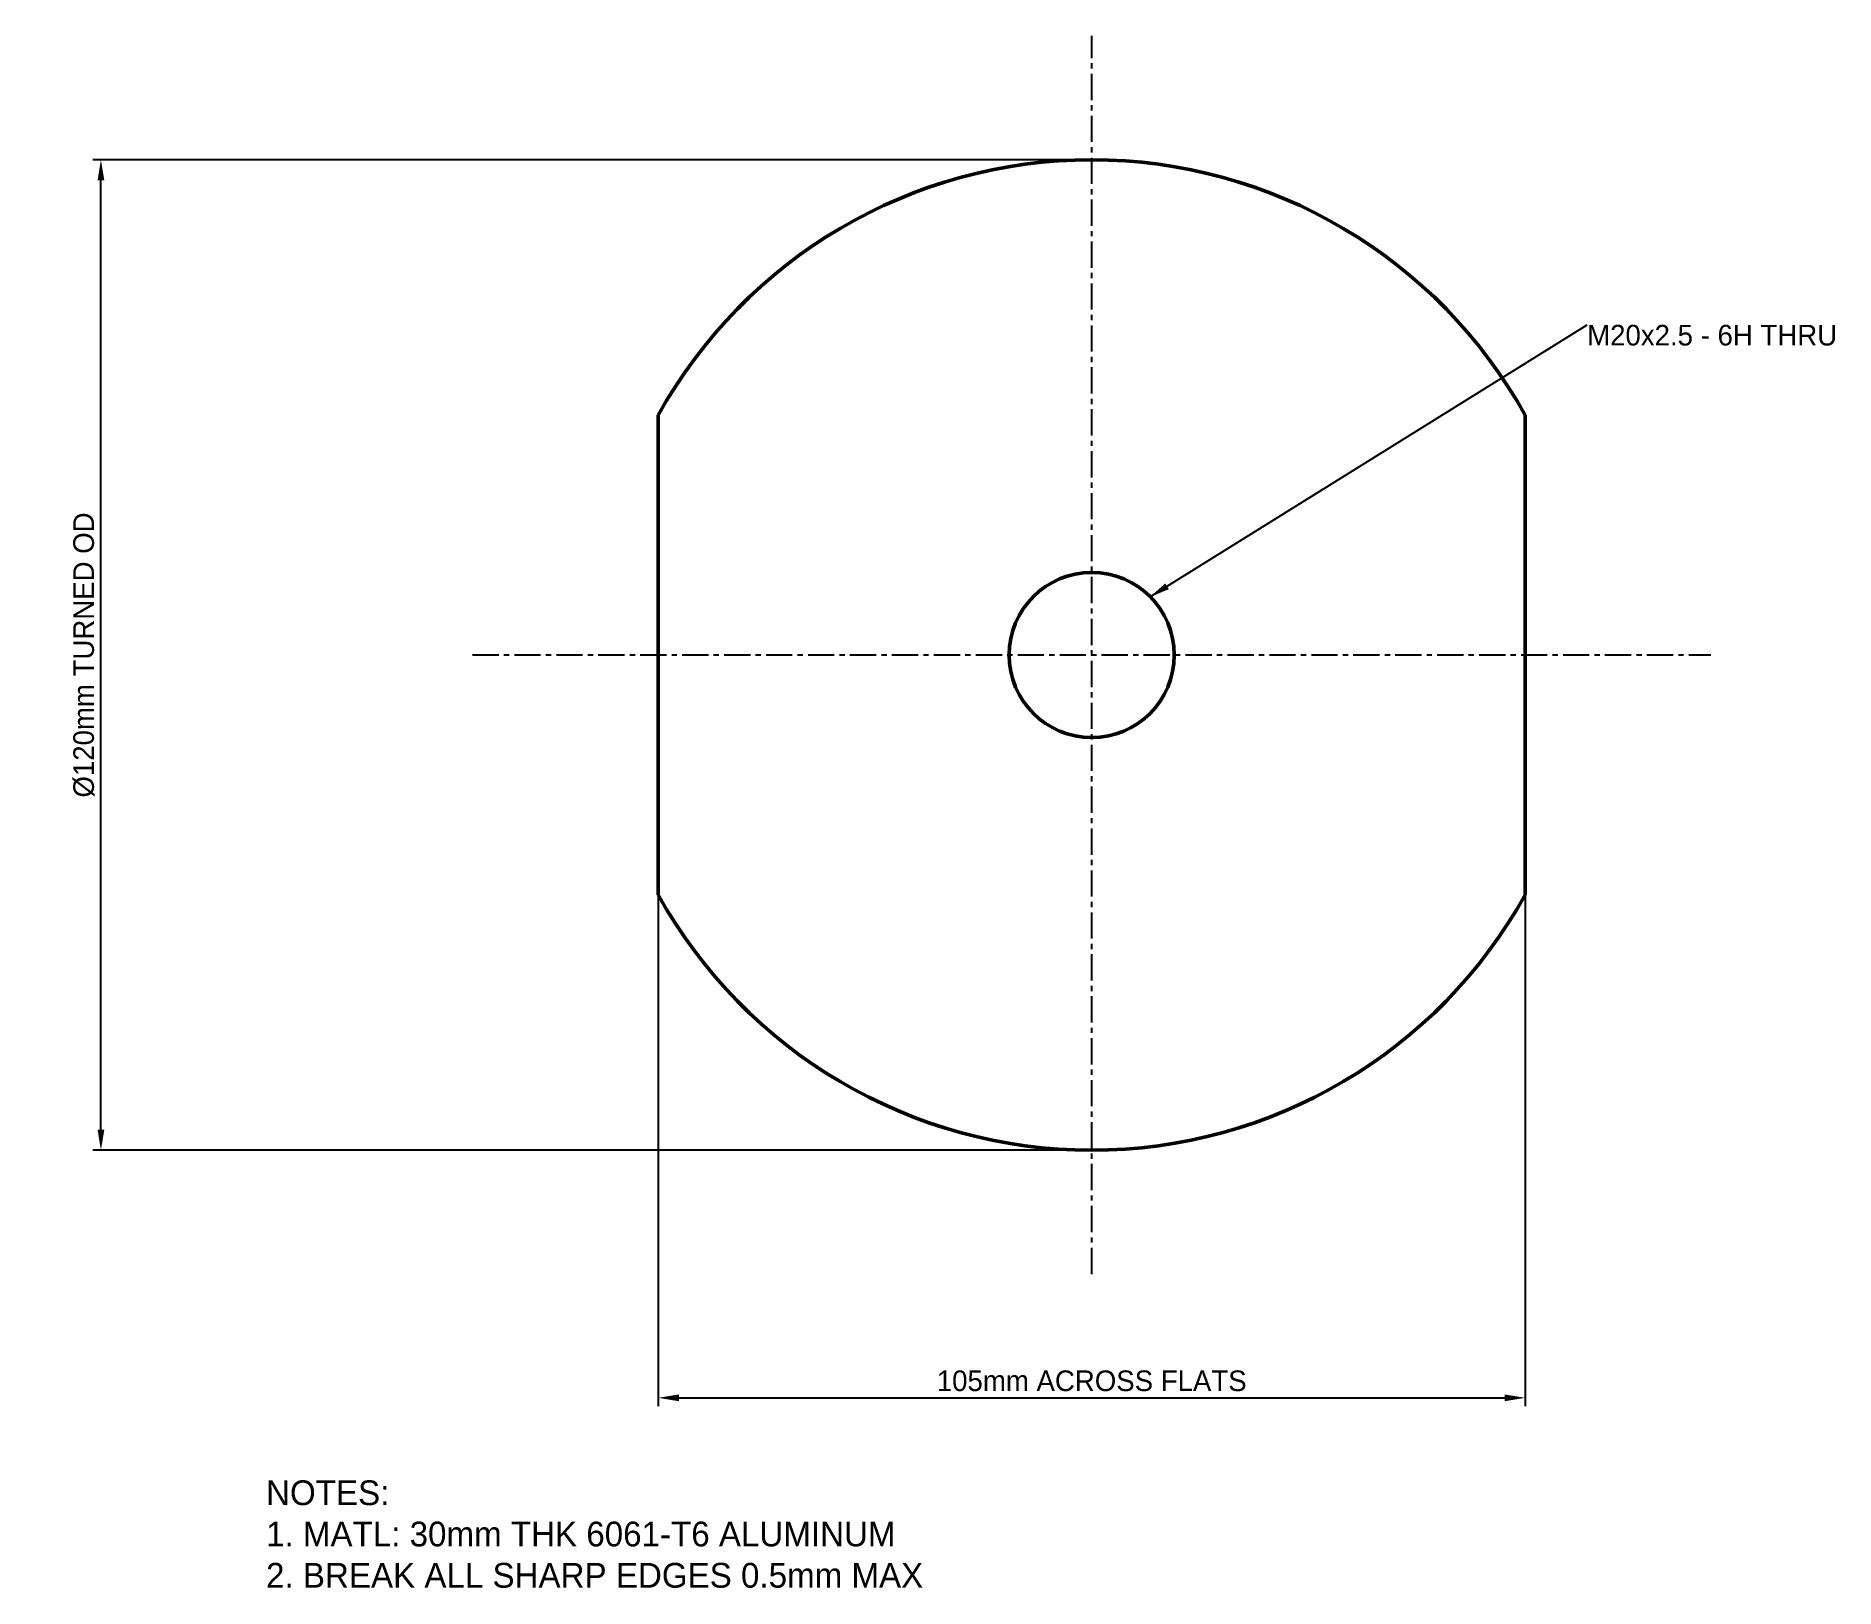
# Model space of a CAD drawing. Header units: metres. Extents: x -28 to 190, y -13 to 175.
import ezdxf

# ---------------------------------------------------------------- set-up
doc = ezdxf.new("R2010")
doc.units = ezdxf.units.M
doc.linetypes.add('CENTER', pattern=[5.08, 3.175, -0.635, 0.635, -0.635])
for name, color, linetype, lineweight in [('CENTERLINES', 7, 'CENTER', 25), ('DIMENSIONS', 7, 'Continuous', 25), ('GEOMETRY', 7, 'Continuous', 50), ('NOTES', 7, 'Continuous', 25)]:
    doc.layers.add(name, color=color, linetype=linetype, lineweight=lineweight)
doc.dimstyles.new('ENGINEERING_STYLE', dxfattribs={"dimtxt": 2.5, "dimasz": 2.5, "dimexe": 1, "dimexo": 1.5, "dimgap": 0.8, "dimtad": 1, "dimcen": 2.5, "dimazin": 3, "dimtfac": 1, "dimtmove": 0, "dimatfit": 3, "dimtfill": 1})

msp = doc.modelspace()

# ---------------------------------------------------------------- linework, layer by layer
at = {"layer": 'CENTERLINES'}
for p, q in [((100, 25), (100, 175)), ((25, 100), (175, 100))]:
    msp.add_line(p, q, dxfattribs=at)
at = {"layer": 'GEOMETRY'}
for p, q in [((47.5, 129.047), (47.5, 70.953)), ((152.5, 129.047), (152.5, 70.953))]:
    msp.add_line(p, q, dxfattribs=at)
msp.add_circle((100, 100), 10, dxfattribs=at)
for start, end in [(28.95502, 151.04498), (208.95502, 331.04498)]:
    msp.add_arc((100, 100), 60, start, end, dxfattribs=at)

# ---------------------------------------------------------------- texts
at = {"layer": 'DIMENSIONS', "insert": (160, 140), "char_height": 2.5, "attachment_point": 1}
msp.add_mtext('M20x2.5 - 6H THRU', dxfattribs=at)
at = {"layer": 'NOTES', "insert": (0, 0), "char_height": 3, "attachment_point": 1}
msp.add_mtext('NOTES:\\P1. MATL: 30mm THK 6061-T6 ALUMINUM\\P2. BREAK ALL SHARP EDGES 0.5mm MAX', dxfattribs=at)

# ---------------------------------------------------------------- leaders
at = {"layer": 'DIMENSIONS'}
msp.add_leader([(107, 107), (160, 140)], dimstyle='ENGINEERING_STYLE', dxfattribs=at)

# ---------------------------------------------------------------- next in the draw order: dimensions: what is measured, and where the dimension line sits
msp.add_linear_dim(base=(-20, 40), p1=(100, 40), p2=(100, 160), angle=90, text='%%C120mm TURNED OD', dimstyle='ENGINEERING_STYLE', dxfattribs=at).render()

# ---------------------------------------------------------------- next in the draw order: dimensions: what is measured, and where the dimension line sits
msp.add_linear_dim(base=(47.5, 10), p1=(47.5, 100), p2=(152.5, 100), text='105mm ACROSS FLATS', dimstyle='ENGINEERING_STYLE', dxfattribs=at).render()

doc.saveas('drawing.dxf')
